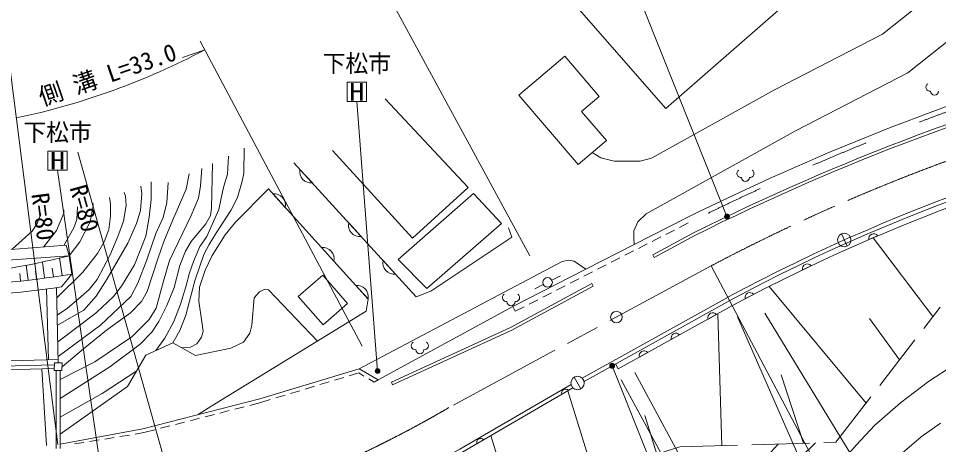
# Model space of a CAD drawing. Units: millimetres at full size, sheet at 1:1000; details may follow other scales. Extents: x 40000 to 680000, y 20000 to 380000.
# Drawn here: x 107609 to 203480, y 268705 to 313179 of the extents above; entities that cross this region are included whole.
import ezdxf
from ezdxf.enums import TextEntityAlignment as Align

# ---------------------------------------------------------------- set-up
doc = ezdxf.new("R2010")
doc.units = ezdxf.units.MM
doc.header["$LTSCALE"] = 1000
for name, pattern in [('CHAIN', [18.5, 12, -1.5, 3.5, -1.5]), ('DASHED', [7.5, 6, -1.5]), ('DASHED_SPACED', [12, 6, -6])]:
    doc.linetypes.add(name, pattern=pattern)
for name, color, linetype, lineweight in [('M-BGD', 7, 'Continuous', 13), ('M-BMK', 2, 'CHAIN', 13), ('M-BMK-SRVR', 3, 'Continuous', 13), ('M-STR-HTXT', 7, 'Continuous', 13), ('M-STR-STRC', 7, 'Continuous', 13)]:
    doc.layers.add(name, color=color, linetype=linetype, lineweight=lineweight)
doc.styles.add('ＭＳ ゴシック', font='')
doc.styles.get('ＭＳ ゴシック').set_extended_font_data('MS Gothic')

msp = doc.modelspace()

# ---------------------------------------------------------------- hatches: boundary and pattern name
at = {"layer": 'M-STR-HTXT'}
for points in [[(181653, 292627, -1), (181214, 292387, -1)], [(181653, 292627, -1), (181214, 292387, -1)], [(169689, 277048, -1), (169250, 276809, -1)], [(169689, 277048, -1), (169250, 276809, -1)], [(145249, 276494, -1), (144810, 276255, -1)], [(145249, 276494, -1), (144810, 276255, -1)]]:
    msp.add_hatch(color=256, dxfattribs=at).paths.add_polyline_path(points)

# ---------------------------------------------------------------- linework, layer by layer
at = {"layer": 'M-BGD'}
for p, q in [((138233, 296006), (136942, 297425)), ((138233, 296006), (136942, 297425)), ((134130, 294868), (135417, 293444)), ((134130, 294868), (135417, 293444)), ((143322, 290411), (142031, 291830)), ((143322, 290411), (142031, 291830)), ((177158, 292328), (171771, 289573)), ((177158, 292328), (171771, 289573)), ((177406, 291837), (176493, 291370)), ((177406, 291837), (176493, 291370)), ((177937, 290791), (173691, 288493)), ((177937, 290791), (173691, 288493)), ((178075, 290525), (173834, 288229)), ((178075, 290525), (173834, 288229)), ((175959, 291097), (175069, 290642)), ((175959, 291097), (175069, 290642)), ((193950, 289424), (193353, 290690)), ((193950, 289424), (193353, 290690)), ((173110, 289640), (172220, 289184)), ((173110, 289640), (172220, 289184)), ((174535, 290368), (173644, 289913)), ((174535, 290368), (173644, 289913)), ((196215, 290093), (197124, 290487)), ((196215, 290093), (197124, 290487)), ((202890, 282071), (196670, 290290)), ((78498, 286968), (112593, 289501)), ((78498, 286968), (112593, 289501)), ((112882, 288420), (112593, 289501)), ((112882, 288420), (112593, 289501)), ((139190, 289265), (140476, 287841)), ((139190, 289265), (140476, 287841)), ((171686, 288911), (170795, 288456)), ((171686, 288911), (170795, 288456)), ((78580, 285872), (112882, 288420)), ((78580, 285872), (112882, 288420)), ((110337, 286067), (110124, 287774)), ((112177, 286349), (111894, 288188)), ((146886, 286491), (145595, 287911)), ((146886, 286491), (145595, 287911)), ((170261, 288182), (169371, 287727)), ((170261, 288182), (169371, 287727)), ((173834, 288229), (173691, 288493)), ((173834, 288229), (173691, 288493)), ((108631, 285855), (108435, 287425)), ((109484, 285961), (109378, 286814)), ((111257, 286207), (111116, 287127)), ((167412, 286725), (166522, 286269)), ((167412, 286725), (166522, 286269)), ((168837, 287454), (167947, 286998)), ((168837, 287454), (167947, 286998)), ((189306, 286933), (190198, 287363)), ((189306, 286933), (190198, 287363)), ((107844, 285767), (107767, 286555)), ((163186, 285855), (164081, 286302)), ((163186, 285855), (164081, 286302)), ((165988, 285996), (165098, 285541)), ((165988, 285996), (165098, 285541)), ((110746, 277565), (110553, 284944)), ((111753, 277229), (111585, 285085)), ((111753, 277229), (111585, 285085)), ((142750, 285323), (144036, 283899)), ((142750, 285323), (144036, 283899)), ((162292, 285408), (161397, 284960)), ((162292, 285408), (161397, 284960)), ((164564, 285267), (163673, 284812)), ((164564, 285267), (163673, 284812)), ((167342, 285511), (167485, 285247)), ((167342, 285511), (167485, 285247)), ((195920, 273029), (185811, 285188)), ((161715, 283810), (160824, 283355)), ((161715, 283810), (160824, 283355)), ((163139, 284539), (162249, 284083)), ((163139, 284539), (162249, 284083)), ((166345, 275649), (181539, 284099)), ((166345, 275649), (181539, 284099)), ((183333, 283920), (184209, 284382)), ((183333, 283920), (184209, 284382)), ((160290, 283081), (159378, 282615)), ((160290, 283081), (159378, 282615)), ((181729, 283747), (166545, 275303)), ((181729, 283747), (166545, 275303)), ((170111, 276599), (182015, 283219)), ((170111, 276599), (182015, 283219)), ((179478, 281808), (180344, 282290)), ((179478, 281808), (180344, 282290)), ((180889, 268589), (180473, 282362)), ((199405, 277550), (196293, 281879)), ((175630, 279669), (176496, 280150)), ((175630, 279669), (176496, 280150)), ((172320, 277827), (173185, 278309)), ((172320, 277827), (173185, 278309)), ((111746, 277592), (99879, 277280)), ((111746, 277592), (99879, 277280)), ((170111, 276599), (169820, 277124)), ((170111, 276599), (169820, 277124)), ((110552, 268630), (110035, 276596)), ((111550, 276430), (111550, 268310)), ((111550, 276430), (111550, 268310)), ((111950, 276428), (111950, 268310)), ((111950, 276428), (111950, 268310)), ((142086, 275886), (143062, 276181)), ((142086, 275886), (143062, 276181)), ((143062, 276181), (143611, 275857)), ((143062, 276181), (143611, 275857)), ((143115, 276614), (145086, 275451)), ((143115, 276614), (145086, 275451)), ((139023, 274961), (139980, 275250)), ((139023, 274961), (139980, 275250)), ((140555, 275423), (141512, 275712)), ((140555, 275423), (141512, 275712)), ((144128, 275552), (144677, 275228)), ((144128, 275552), (144677, 275228)), ((144677, 275228), (145086, 275451)), ((144677, 275228), (145086, 275451)), ((146472, 275215), (146597, 274942)), ((146472, 275215), (146597, 274942)), ((166223, 274538), (165506, 275740)), ((166223, 274538), (165506, 275740)), ((189407, 268847), (187074, 275979)), ((135960, 274035), (136917, 274324)), ((135960, 274035), (136917, 274324)), ((137491, 274498), (138449, 274787)), ((137491, 274498), (138449, 274787)), ((164231, 273958), (164916, 274356)), ((164231, 273958), (164916, 274356)), ((167531, 265678), (164854, 274320)), ((132878, 273104), (133854, 273399)), ((132878, 273104), (133854, 273399)), ((134428, 273572), (135385, 273862)), ((134428, 273572), (135385, 273862)), ((130159, 272403), (131127, 272653)), ((130159, 272403), (131127, 272653)), ((131708, 272802), (132878, 273104)), ((131708, 272802), (132878, 273104)), ((125511, 271204), (126479, 271454)), ((125511, 271204), (126479, 271454)), ((127060, 271604), (128029, 271853)), ((127060, 271604), (128029, 271853)), ((128610, 272003), (129578, 272253)), ((128610, 272003), (129578, 272253)), ((174113, 267714), (172878, 271733)), ((122412, 270405), (123381, 270655)), ((122412, 270405), (123381, 270655)), ((123962, 270805), (124930, 271054)), ((123962, 270805), (124930, 271054)), ((116602, 269288), (117589, 269450)), ((116602, 269288), (117589, 269450)), ((118181, 269547), (119168, 269709)), ((118181, 269547), (119168, 269709)), ((119760, 269806), (120662, 269953)), ((119760, 269806), (120662, 269953)), ((120662, 269953), (121831, 270255)), ((120662, 269953), (121831, 270255)), ((158889, 263001), (156828, 269654)), ((113444, 268771), (114431, 268933)), ((113444, 268771), (114431, 268933)), ((115023, 269030), (116010, 269191)), ((115023, 269030), (116010, 269191)), ((155376, 268810), (156061, 269208)), ((155376, 268810), (156061, 269208))]:
    msp.add_line(p, q, dxfattribs=at)
at = {"layer": 'M-BGD', "linetype": 'DASHED'}
for p, q in [((171771, 289573), (166733, 286995)), ((171771, 289573), (166733, 286995)), ((159378, 282615), (159127, 283104)), ((159378, 282615), (159127, 283104))]:
    msp.add_line(p, q, dxfattribs=at)
at = {"layer": 'M-BGD'}
for points in [[(165300, 314945), (175062, 303791), (209433, 333873), (200873, 343654)], [(165300, 314945), (175062, 303791), (209433, 333873), (200873, 343654)], [(223188, 325757), (200268, 307500), (188648, 301477), (173002, 292788)], [(223188, 325757), (200268, 307500), (188648, 301477), (173002, 292788)], [(208920, 320529), (197643, 311546), (186378, 305706), (173560, 298588)], [(208920, 320529), (197643, 311546), (186378, 305706), (173560, 298588)], [(140318, 299387), (148663, 290243), (154453, 295527), (145833, 304800)], [(140318, 299387), (148663, 290243), (154453, 295527), (145833, 304800)], [(123700, 279331), (124444, 280619), (125042, 282195), (125998, 285787), (126927, 288532), (127496, 289600), (128249, 290834), (129732, 293132), (130430, 294490), (130937, 296197), (131108, 297032), (131125, 299631)], [(123700, 279331), (124444, 280619), (125042, 282195), (125998, 285787), (126927, 288532), (127496, 289600), (128249, 290834), (129732, 293132), (130430, 294490), (130937, 296197), (131108, 297032), (131125, 299631)], [(173560, 298588), (172394, 298281), (169665, 298281), (168276, 298626), (167396, 299185)], [(173560, 298588), (172394, 298281), (169665, 298281), (168276, 298626), (167396, 299185)], [(129492, 298816), (129410, 296937), (128998, 295687), (128859, 295086), (128502, 293248), (127229, 290408), (126525, 289378), (125850, 287810), (125420, 286621), (125044, 285161), (124508, 283347), (123789, 281541), (122849, 279820), (121916, 278514)], [(129492, 298816), (129410, 296937), (128998, 295687), (128859, 295086), (128502, 293248), (127229, 290408), (126525, 289378), (125850, 287810), (125420, 286621), (125044, 285161), (124508, 283347), (123789, 281541), (122849, 279820), (121916, 278514)], [(111950, 273532), (117127, 276818), (120289, 279199), (121505, 280434), (122255, 281559), (123073, 283232), (123837, 285096), (124429, 287404), (125012, 288894), (125623, 289886), (127145, 291744), (127619, 292621), (127731, 293387), (127841, 298036)], [(111950, 273532), (117127, 276818), (120289, 279199), (121505, 280434), (122255, 281559), (123073, 283232), (123837, 285096), (124429, 287404), (125012, 288894), (125623, 289886), (127145, 291744), (127619, 292621), (127731, 293387), (127841, 298036)], [(111950, 275492), (115567, 277345), (119433, 279953), (121249, 281775), (121961, 282927), (122719, 285755), (123338, 287918), (125607, 292595), (126357, 294426), (126590, 295705), (126709, 297524)], [(111950, 275492), (115567, 277345), (119433, 279953), (121249, 281775), (121961, 282927), (122719, 285755), (123338, 287918), (125607, 292595), (126357, 294426), (126590, 295705), (126709, 297524)], [(158679, 291337), (159033, 290352), (150579, 284733), (149039, 284124), (136313, 298117)], [(158679, 291337), (159033, 290352), (150579, 284733), (149039, 284124), (136313, 298117)], [(125384, 296951), (125092, 295352), (123715, 292162), (122747, 289906), (122129, 288083), (121008, 284672), (120417, 283652), (119275, 282468), (116804, 280649), (114398, 278703), (112152, 276827)], [(125384, 296951), (125092, 295352), (123715, 292162), (122747, 289906), (122129, 288083), (121008, 284672), (120417, 283652), (119275, 282468), (116804, 280649), (114398, 278703), (112152, 276827)], [(111669, 281157), (114422, 282751), (115694, 284184), (116844, 285999), (119003, 289736), (119929, 291777), (120325, 293116), (120484, 294893), (120367, 295684)], [(111669, 281157), (114422, 282751), (115694, 284184), (116844, 285999), (119003, 289736), (119929, 291777), (120325, 293116), (120484, 294893), (120367, 295684)], [(121424, 296136), (121434, 294274), (121248, 292443), (120872, 290441), (119699, 287467), (118341, 285233), (117528, 284168), (115754, 282496), (114241, 281336), (111706, 279444)], [(121424, 296136), (121434, 294274), (121248, 292443), (120872, 290441), (119699, 287467), (118341, 285233), (117528, 284168), (115754, 282496), (114241, 281336), (111706, 279444)], [(111739, 277888), (116164, 281155), (119320, 284150), (120046, 285549), (120975, 287992), (121935, 290730), (122680, 292400), (123090, 293970), (123207, 296066)], [(111739, 277888), (116164, 281155), (119320, 284150), (120046, 285549), (120975, 287992), (121935, 290730), (122680, 292400), (123090, 293970), (123207, 296066)], [(124635, 278812), (125533, 278856), (126185, 279226), (126701, 279905), (126847, 280537), (126723, 281532), (126398, 283672), (126468, 285128), (127063, 286922), (127789, 288435), (129153, 290603), (130236, 291907), (133652, 295398)], [(124635, 278812), (125533, 278856), (126185, 279226), (126701, 279905), (126847, 280537), (126723, 281532), (126398, 283672), (126468, 285128), (127063, 286922), (127789, 288435), (129153, 290603), (130236, 291907), (133652, 295398)], [(133652, 295398), (144043, 283891), (143856, 282620), (127772, 272753), (126352, 271834)], [(133652, 295398), (144043, 283891), (143856, 282620), (127772, 272753), (126352, 271834)], [(117103, 294478), (117196, 293821), (117207, 292540), (117016, 291137), (116536, 289870), (115844, 288659), (114327, 286697), (111607, 284032)], [(117103, 294478), (117196, 293821), (117207, 292540), (117016, 291137), (116536, 289870), (115844, 288659), (114327, 286697), (111607, 284032)], [(118643, 295011), (118762, 294618), (118841, 293642), (118559, 292013), (117954, 290408), (117130, 288448), (115810, 285929), (114978, 284896), (113857, 283901), (112716, 282933), (111647, 282207)], [(118643, 295011), (118762, 294618), (118841, 293642), (118559, 292013), (117954, 290408), (117130, 288448), (115810, 285929), (114978, 284896), (113857, 283901), (112716, 282933), (111647, 282207)], [(113752, 293523), (113688, 292188), (113382, 291307), (112358, 289484)], [(113752, 293523), (113688, 292188), (113382, 291307), (112358, 289484)], [(112882, 288420), (114013, 289855), (115083, 291950), (115390, 293621), (115363, 293947)], [(112882, 288420), (114013, 289855), (115083, 291950), (115390, 293621), (115363, 293947)], [(106973, 289084), (109035, 290970), (109554, 291778), (109956, 292768)], [(106973, 289084), (109035, 290970), (109554, 291778), (109956, 292768)], [(110209, 289324), (111584, 291056), (112327, 292848), (112357, 293206)], [(110209, 289324), (111584, 291056), (112327, 292848), (112357, 293206)], [(173002, 292788), (172139, 291962), (171727, 290996), (171727, 290287), (171771, 289573)], [(173002, 292788), (172139, 291962), (171727, 290996), (171727, 290287), (171771, 289573)], [(112099, 285162), (113165, 286500), (112882, 288420)], [(112099, 285162), (113165, 286500), (112882, 288420)], [(166733, 286995), (165526, 287845), (164928, 287941), (164257, 287804), (143115, 276614)], [(166733, 286995), (165526, 287845), (164928, 287941), (164257, 287804), (143115, 276614)], [(145086, 275451), (159127, 283104), (166733, 286995)], [(145086, 275451), (159127, 283104), (166733, 286995)], [(138770, 279499), (133660, 284852), (133216, 284887), (132719, 284659), (132188, 284010), (131944, 281155), (131708, 280335), (131063, 279385), (129739, 278766), (126067, 278018), (123700, 279331), (120873, 278036), (118991, 274785), (111950, 269799)], [(138770, 279499), (133660, 284852), (133216, 284887), (132719, 284659), (132188, 284010), (131944, 281155), (131708, 280335), (131063, 279385), (129739, 278766), (126067, 278018), (123700, 279331), (120873, 278036), (118991, 274785), (111950, 269799)], [(167342, 285511), (158874, 280928), (146472, 275215)], [(167342, 285511), (158874, 280928), (146472, 275215)], [(167485, 285247), (159008, 280659), (146597, 274942)], [(167485, 285247), (159008, 280659), (146597, 274942)], [(111353, 277031), (96373, 276638), (85717, 277430)], [(111353, 277031), (96373, 276638), (85717, 277430)], [(111351, 276631), (96363, 276238), (85692, 277030)], [(111351, 276631), (96363, 276238), (85692, 277030)], [(111950, 268767), (120576, 270344), (132770, 273489), (143115, 276614)], [(111950, 268767), (120576, 270344), (132770, 273489), (143115, 276614)], [(111950, 271582), (116333, 274031), (119932, 276411)], [(111950, 271582), (116333, 274031), (119932, 276411)], [(186201, 257172), (187204, 259227), (188808, 261783), (191295, 264510), (194886, 268634), (196822, 270726), (199515, 273072), (202419, 275276), (205090, 277040)], [(186201, 257172), (187204, 259227), (188808, 261783), (191295, 264510), (194886, 268634), (196822, 270726), (199515, 273072), (202419, 275276), (205090, 277040)], [(131370, 256809), (131830, 257957), (135063, 259109), (138132, 260355), (143871, 263041), (153606, 268243), (165184, 274975)], [(131370, 256809), (131830, 257957), (135063, 259109), (138132, 260355), (143871, 263041), (153606, 268243), (165184, 274975)], [(165385, 274629), (153800, 267894), (144050, 262683), (138292, 259988), (135206, 258735), (132134, 257641), (131741, 256660)], [(165385, 274629), (153800, 267894), (144050, 262683), (138292, 259988), (135206, 258735), (132134, 257641), (131741, 256660)], [(203664, 270940), (201670, 269518), (199203, 267398), (197536, 265463), (196306, 263375), (192672, 256047)], [(203664, 270940), (201670, 269518), (199203, 267398), (197536, 265463), (196306, 263375), (192672, 256047)], [(145182, 238295), (148108, 241143), (150663, 243582), (152151, 244787), (153577, 245629), (154931, 246295), (157634, 247411), (163550, 249283), (165039, 249827), (168601, 251335), (172031, 252708), (174882, 253700), (177343, 254545), (178304, 255202), (178939, 255931), (179462, 256874), (180051, 259285), (180544, 260782), (181287, 262181), (182038, 263284), (183307, 264977), (186755, 268767)], [(145182, 238295), (148108, 241143), (150663, 243582), (152151, 244787), (153577, 245629), (154931, 246295), (157634, 247411), (163550, 249283), (165039, 249827), (168601, 251335), (172031, 252708), (174882, 253700), (177343, 254545), (178304, 255202), (178939, 255931), (179462, 256874), (180051, 259285), (180544, 260782), (181287, 262181), (182038, 263284), (183307, 264977), (186755, 268767)], [(190663, 268885), (189184, 267454), (187534, 264640), (184334, 260094), (181861, 256110), (180866, 254874), (179458, 253536), (177824, 252668), (171447, 251172), (167558, 249772), (164213, 248601), (160478, 247584), (159226, 247193), (157467, 246465), (155919, 245714), (154727, 244941), (153602, 244096), (149775, 240845), (148270, 239279)], [(190663, 268885), (189184, 267454), (187534, 264640), (184334, 260094), (181861, 256110), (180866, 254874), (179458, 253536), (177824, 252668), (171447, 251172), (167558, 249772), (164213, 248601), (160478, 247584), (159226, 247193), (157467, 246465), (155919, 245714), (154727, 244941), (153602, 244096), (149775, 240845), (148270, 239279)]]:
    msp.add_lwpolyline(points, dxfattribs=at)
for points in [[(165919, 297925), (168872, 300444), (166290, 303471), (168128, 305039), (164543, 309240), (159753, 305153)], [(165919, 297925), (168872, 300444), (166290, 303471), (168128, 305039), (164543, 309240), (159753, 305153)], [(147190, 288037), (155029, 294898), (157948, 291765), (150174, 284984)], [(147190, 288037), (155029, 294898), (157948, 291765), (150174, 284984)], [(136767, 284163), (139314, 286393), (141913, 283424), (139366, 281194)], [(136767, 284163), (139314, 286393), (141913, 283424), (139366, 281194)], [(111353, 277231), (112153, 277227), (112150, 276427), (111350, 276431)], [(111353, 277231), (112153, 277227), (112150, 276427), (111350, 276431)]]:
    msp.add_lwpolyline(points, close=True, dxfattribs=at)
at = {"layer": 'M-BGD', "linetype": 'DASHED'}
msp.add_lwpolyline([(117037, 229916), (118125, 231855), (119738, 235421), (120418, 237376), (121357, 241397), (121618, 243264), (122182, 247069), (122664, 248953), (123096, 249730), (123821, 250797), (124384, 251529), (125374, 252349), (126353, 252920), (127573, 253300), (172897, 267340), (176533, 268458), (192774, 268948), (203638, 283041)], dxfattribs=at)
msp.add_lwpolyline([(117037, 229916), (118125, 231855), (119738, 235421), (120418, 237376), (121357, 241397), (121618, 243264), (122182, 247069), (122664, 248953), (123096, 249730), (123821, 250797), (124384, 251529), (125374, 252349), (126353, 252920), (127573, 253300), (172897, 267340), (176533, 268458), (192774, 268948), (203638, 283041)], dxfattribs=at)
at = {"layer": 'M-BGD'}
for centre, radius in [((193652, 290057), 700), ((193652, 290057), 700), ((162739, 285631), 500), ((162739, 285631), 500), ((165865, 275139), 700), ((165865, 275139), 700)]:
    msp.add_circle(centre, radius, dxfattribs=at)
for centre, radius, start, end in [((296255, 52764), 267535, 106.92172, 116.43383), ((296255, 52764), 267535, 106.92172, 116.43383), ((286912, 73117), 243429, 104.56593, 116.59411), ((286912, 73117), 243429, 104.56593, 116.59411), ((286912, 73117), 243129, 104.56593, 116.59298), ((286912, 73117), 243129, 104.56593, 116.59298), ((202587, 306007), 420, 122.72029, 277.24592), ((202587, 306007), 420, 122.72029, 277.24592), ((203060, 305590), 420, 180, 0), ((203060, 305590), 420, 180, 0), ((270808, 117908), 188649, 98.92997, 118.24249), ((270808, 117908), 188649, 98.92997, 118.24249), ((270808, 117908), 188249, 98.93182, 118.2421), ((270808, 117908), 188249, 98.93182, 118.2421), ((270808, 117908), 187649, 98.93269, 118.24151), ((270808, 117908), 187649, 98.93269, 118.24151), ((138099, 297180), 1182, 168.04187, 276.52702), ((138099, 297180), 1182, 168.04187, 276.52702), ((138099, 297180), 1182, 168.04187, 276.52702), ((138099, 297180), 1182, 168.04187, 276.52702), ((182881, 296998), 420, 122.72029, 277.24592), ((182881, 296998), 420, 122.72029, 277.24592), ((183827, 296998), 420, 262.75408, 57.27971), ((183827, 296998), 420, 262.75408, 57.27971), ((183354, 296581), 420, 180, 0), ((183354, 296581), 420, 180, 0), ((134261, 293693), 1182, 347.83995, 96.3251), ((134261, 293693), 1182, 347.83995, 96.3251), ((134261, 293693), 1182, 347.83995, 96.3251), ((134261, 293693), 1182, 347.83995, 96.3251), ((143187, 291585), 1182, 168.04187, 276.52702), ((143187, 291585), 1182, 168.04187, 276.52702), ((143187, 291585), 1182, 168.04187, 276.52702), ((143187, 291585), 1182, 168.04187, 276.52702), ((196709, 290201), 505, 34.62047, 192.27866), ((196709, 290201), 505, 34.62047, 192.27866), ((139320, 288090), 1182, 347.83995, 96.3251), ((139320, 288090), 1182, 347.83995, 96.3251), ((139320, 288090), 1182, 347.83995, 96.3251), ((139320, 288090), 1182, 347.83995, 96.3251), ((93013, 366120), 80200, 264.15277, 284.34371), ((93013, 366120), 80200, 264.15277, 284.34371), ((146752, 287666), 1182, 168.04187, 276.52702), ((146752, 287666), 1182, 168.04187, 276.52702), ((146752, 287666), 1182, 168.04187, 276.52702), ((146752, 287666), 1182, 168.04187, 276.52702), ((189794, 287059), 505, 36.88279, 194.54098), ((189794, 287059), 505, 36.88279, 194.54098), ((98506, 372651), 87389, 261.00522, 279.65706), ((98506, 372651), 87389, 261.00522, 279.65706), ((98258, 375922), 91809, 261.60107, 278.67056), ((98258, 375922), 91809, 261.60107, 278.67056), ((142880, 284148), 1182, 347.83995, 96.3251), ((142880, 284148), 1182, 347.83995, 96.3251), ((142880, 284148), 1182, 347.83995, 96.3251), ((142880, 284148), 1182, 347.83995, 96.3251), ((158459, 284039), 420, 122.72029, 277.24592), ((158459, 284039), 420, 122.72029, 277.24592), ((159405, 284039), 420, 262.75408, 57.27971), ((159405, 284039), 420, 262.75408, 57.27971), ((183817, 284064), 505, 38.98487, 196.64306), ((183817, 284064), 505, 38.98487, 196.64306), ((158932, 283622), 420, 180, 0), ((158932, 283622), 420, 180, 0), ((179958, 281964), 505, 40.25185, 197.91004), ((179958, 281964), 505, 40.25185, 197.91004), ((176110, 279824), 505, 40.25185, 197.91004), ((176110, 279824), 505, 40.25185, 197.91004), ((148963, 279029), 420, 122.72029, 277.24592), ((148963, 279029), 420, 122.72029, 277.24592), ((149909, 279029), 420, 262.75408, 57.27971), ((149909, 279029), 420, 262.75408, 57.27971), ((149436, 278613), 420, 180, 0), ((149436, 278613), 420, 180, 0), ((172800, 277983), 505, 40.25185, 197.91004), ((172800, 277983), 505, 40.25185, 197.91004), ((164613, 274089), 404, 41.34207, 199.00026), ((164613, 274089), 404, 41.34207, 199.00026), ((155758, 268941), 404, 41.34207, 199.00026), ((155758, 268941), 404, 41.34207, 199.00026)]:
    msp.add_arc(centre, radius, start, end, dxfattribs=at)
at = {"layer": 'M-BGD', "linetype": 'DASHED_SPACED'}
msp.add_arc((296255, 52764), 266985, 106.92469, 116.43315, dxfattribs=at)
msp.add_arc((296255, 52764), 266985, 106.92469, 116.43315, dxfattribs=at)
at = {"layer": 'M-BMK'}
msp.add_line((179777, 287353), (152452, 272563), dxfattribs=at)
msp.add_line((179777, 287353), (152452, 272563), dxfattribs=at)
for centre, radius, start, end in [((273281, 110556), 200000, 78.11242, 117.87343), ((273281, 110556), 200000, 78.11242, 117.87343), ((91902, 376166), 120000, 285.82357, 300.30373), ((91902, 376166), 120000, 285.82357, 300.30373)]:
    msp.add_arc(centre, radius, start, end, dxfattribs=at)
at = {"layer": 'M-BMK-SRVR'}
msp.add_circle((169913, 282014), 600, dxfattribs=at)
msp.add_circle((169913, 282014), 600, dxfattribs=at)
at = {"layer": 'M-STR-HTXT'}
for p, q in [((160876, 288405), (143703, 320133)), ((160876, 288405), (143703, 320133)), ((181434, 292507), (170731, 319279)), ((181434, 292507), (170731, 319279)), ((143419, 278985), (126562, 310785)), ((143419, 278985), (126562, 310785)), ((127030, 309901), (124711, 309096)), ((127030, 309901), (124711, 309096)), ((106621, 308959), (111717, 268716)), ((106621, 308959), (111717, 268716)), ((145029, 276375), (142869, 304508)), ((145029, 276375), (142869, 304508)), ((124623, 260713), (113800, 299221)), ((124623, 260713), (113800, 299221)), ((116171, 266316), (111688, 297335)), ((116171, 266316), (111688, 297335)), ((198478, 251993), (179777, 287353)), ((198478, 251993), (179777, 287353)), ((182538, 282024), (198648, 245261)), ((182538, 282024), (198648, 245261)), ((185392, 282432), (205738, 248954)), ((185392, 282432), (205738, 248954)), ((169469, 276929), (186909, 233234)), ((169469, 276929), (186909, 233234)), ((171831, 276229), (190871, 241051)), ((171831, 276229), (190871, 241051)), ((170416, 275463), (189456, 240285)), ((170416, 275463), (189456, 240285))]:
    msp.add_line(p, q, dxfattribs=at)
for centre in [(181434, 292507), (181434, 292507), (169469, 276929), (169469, 276929), (145029, 276375), (145029, 276375)]:
    msp.add_circle(centre, 250, dxfattribs=at)
msp.add_arc((91902, 376166), 75000, 281.92738, 297.92863, dxfattribs=at)
msp.add_arc((91902, 376166), 75000, 281.92738, 297.92863, dxfattribs=at)
at = {"layer": 'M-STR-STRC'}
for points in [[(141869, 304508), (143869, 304508), (143869, 306508), (141869, 306508)], [(141869, 304508), (143869, 304508), (143869, 306508), (141869, 306508)], [(110688, 297335), (112688, 297335), (112688, 299335), (110688, 299335)], [(110688, 297335), (112688, 297335), (112688, 299335), (110688, 299335)]]:
    msp.add_lwpolyline(points, close=True, dxfattribs=at)

# ---------------------------------------------------------------- texts
at = {"layer": 'M-STR-HTXT', "style": 'ＭＳ ゴシック'}
msp.add_text('側 溝 L=33.0', height=1833, rotation=19, dxfattribs=at).set_placement((117365, 305940), align=Align.BOTTOM_CENTER)
msp.add_text('側 溝 L=33.0', height=1833, rotation=19, dxfattribs=at).set_placement((117365, 305940), align=Align.BOTTOM_CENTER)
msp.add_text('R=80', height=1833, rotation=285.699, dxfattribs=at).set_placement((114701, 296015), align=Align.TOP_LEFT)
msp.add_text('R=80', height=1833, rotation=285.699, dxfattribs=at).set_placement((114701, 296015), align=Align.TOP_LEFT)
msp.add_text('R=80', height=1833, rotation=277.218, dxfattribs=at).set_placement((108416, 294785), align=Align.BOTTOM_LEFT)
msp.add_text('R=80', height=1833, rotation=277.218, dxfattribs=at).set_placement((108416, 294785), align=Align.BOTTOM_LEFT)
at = {"layer": 'M-STR-STRC', "style": 'ＭＳ ゴシック', "width": 0.95}
for p in [(142869, 307008), (142869, 307008), (111688, 299835), (111688, 299835)]:
    msp.add_text('下松市', height=1833, dxfattribs=at).set_placement(p, align=Align.BOTTOM_CENTER)
at = {"layer": 'M-STR-STRC', "style": 'ＭＳ ゴシック', "width": 1.3}
for p in [(142869, 305508), (142869, 305508), (111688, 298335), (111688, 298335)]:
    msp.add_text('H', height=1833, dxfattribs=at).set_placement(p, align=Align.MIDDLE_CENTER)

doc.saveas('drawing.dxf')
